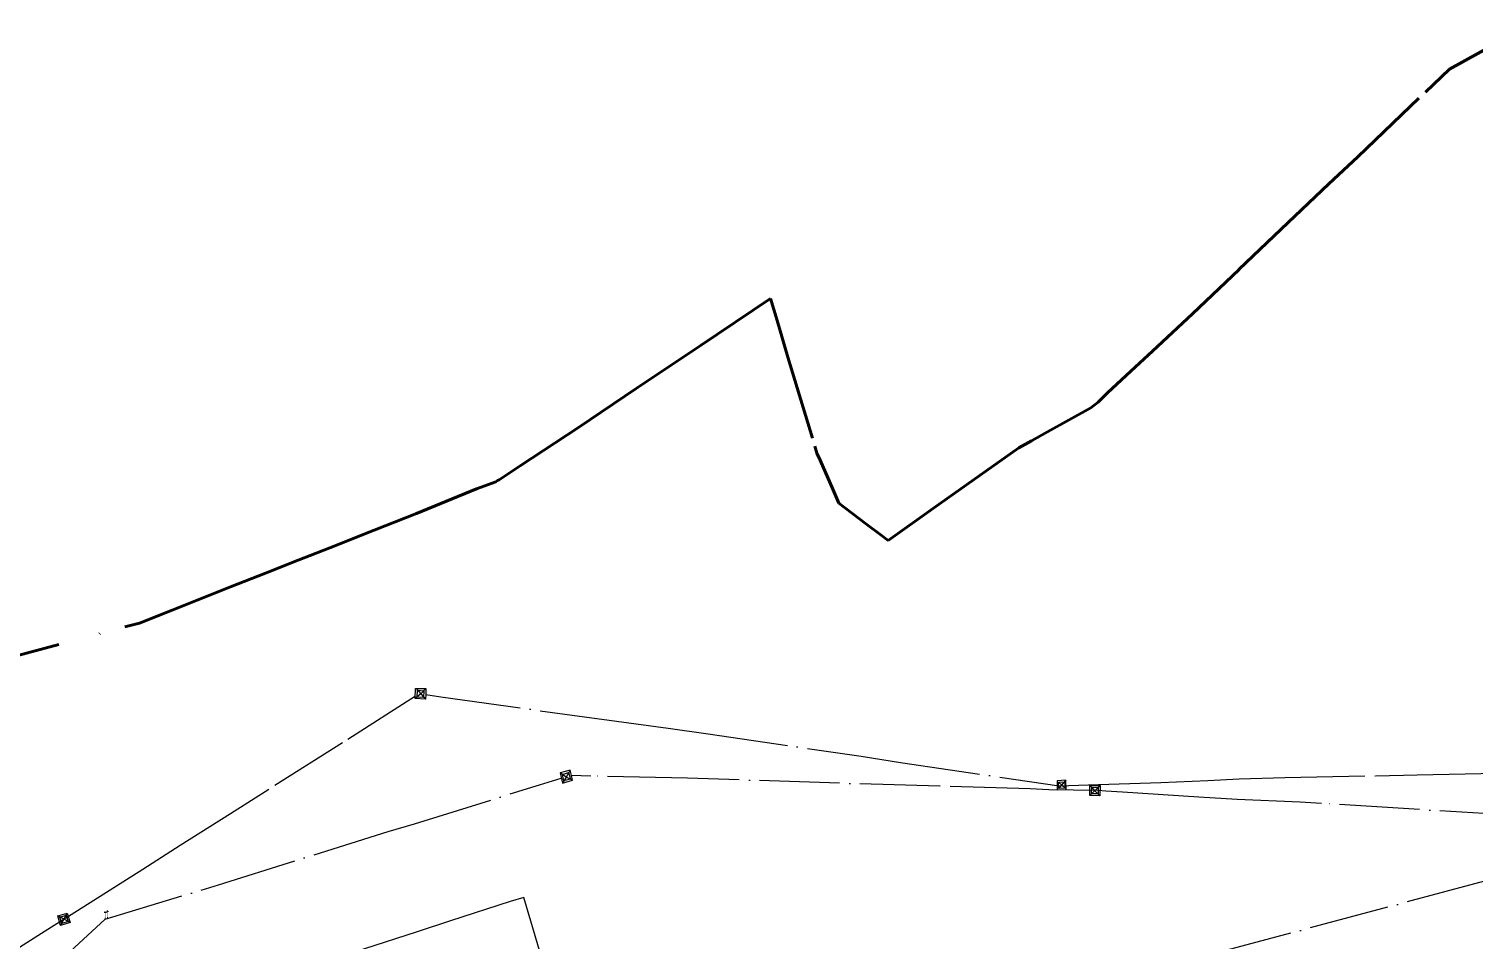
# Model space of a CAD drawing. Header units: millimetres. Extents: x 783 to 2788, y -521 to 1643.
# Drawn here: x 1667 to 2100.5, y 1233.9 to 1507.3 of the extents above; entities that cross this region are included whole.
import ezdxf

# ---------------------------------------------------------------- set-up
doc = ezdxf.new("R2010")
doc.units = ezdxf.units.MM
doc.linetypes.add('ACAD_ISO04W100', pattern=[30, 24, -3, 0, -3])
doc.linetypes.add('DASHDOTX2', pattern=[50.8, 25.4, -12.7, 0, -12.7])
doc.layers.add('Boudary Wall', color=6, linetype='DASHDOTX2', lineweight=60)
doc.layers.add('Water Supply Line', color=5, linetype='Continuous', lineweight=50)
for name, color, linetype in [('Compound Wall', 203, 'Continuous'), ('Electric Pole', 7, 'Continuous'), ('H.T.Line', 96, 'ACAD_ISO04W100'), ('Tower', 30, 'Continuous')]:
    doc.layers.add(name, color=color, linetype=linetype)

# ---------------------------------------------------------------- blocks, each defined once
blk = doc.blocks.new('ELEPOLE')
at = {"layer": 'Electric Pole', "color": 4, "linetype": 'Continuous'}
for points, const_width in [([(0, 10.1), (-1.5, 10.1)], 0.15), ([(0, 1.9), (0, 10.7)], 0.3), ([(0, 10.1), (1.5, 10.1)], 0.15)]:
    blk.add_lwpolyline(points, dxfattribs=dict(at, const_width=const_width))
at = {"layer": 'Electric Pole', "color": 16, "linetype": 'Continuous', "const_width": 0.15}
for points in [[(-1.4, 9.7), (-0.8, 9.7)], [(-1.4, 9.4), (-0.8, 9.4)], [(0.3, 11.4), (-0.3, 11.4)], [(0.3, 11.1), (-0.3, 11.1)], [(1.4, 9.7), (0.8, 9.7)], [(1.4, 9.4), (0.8, 9.4)]]:
    blk.add_lwpolyline(points, dxfattribs=at)
at = {"layer": 'Electric Pole', "color": 4, "linetype": 'Continuous'}
for points in [[(-1.1, 10.1), (-1.1, 9.4)], [(0, 10.7), (0, 11.4)], [(1.1, 10.1), (1.1, 9.4)]]:
    blk.add_lwpolyline(points, dxfattribs=at)
at = {"layer": 'Electric Pole', "color": 8, "linetype": 'Continuous', "const_width": 1.5}
blk.add_lwpolyline([(0, 0), (0, 1.9)], dxfattribs=at)
blk = doc.blocks.new('TOWER')
at = {"layer": 'Tower'}
for p, q in [((0, 0), (6, 6)), ((6, 0), (0, 6))]:
    blk.add_line(p, q, dxfattribs=at)
for points in [[(0, 6), (6, 6), (6, 0), (0, 0)], [(1, 5), (5, 5), (5, 1), (1, 1)]]:
    blk.add_lwpolyline(points, close=True, dxfattribs=at)
blk = doc.blocks.new('ACAD-Master Plan')
at = {"layer": 'Boudary Wall'}
for points in [[(-399.53, 1712.27), (-386.89, 1724.32), (-372.53, 1737.94), (-363.87, 1746.1), (-343.57, 1765.51), (-336.32, 1772.41), (-314.63, 1784.44)], [(-778.11, 1593.16), (-733.78, 1604.99), (-729.3, 1606.15), (-719.59, 1610.05), (-702.04, 1617.05), (-691.54, 1621.12), (-681.73, 1625.04), (-670.44, 1629.49), (-662.24, 1632.78), (-646.23, 1639.05), (-628.26, 1646.44), (-622.45, 1648.59), (-621.94, 1648.9), (-621.4, 1649.14), (-615.13, 1653.37), (-597.69, 1664.89), (-580.33, 1676.59), (-561.11, 1689.38), (-540.09, 1703.51), (-538.09, 1696.99), (-534.83, 1685.98), (-526.75, 1659.29), (-526.15, 1657.15), (-525.13, 1655.03), (-521.34, 1646.38), (-519.54, 1642.1), (-511.53, 1636.02), (-506.85, 1632.59), (-504.71, 1630.96), (-491.17, 1640.64), (-471.34, 1654.67), (-465.51, 1658.77), (-461.74, 1660.8), (-456.98, 1663.59), (-443.94, 1670.71), (-441.73, 1672.42), (-438.91, 1675.22), (-431.98, 1681.73), (-425.42, 1687.77), (-413.4, 1698.99), (-399.47, 1712.3)]]:
    blk.add_lwpolyline(points, dxfattribs=at)
at = {"layer": 'Compound Wall'}
blk.add_lwpolyline([(-620.52, 1466.54), (-598.91, 1473.72), (-600.37, 1478.12), (-603.51, 1488.3), (-614.08, 1523.84), (-618.1, 1522.62), (-636.05, 1516.79), (-646.02, 1513.53), (-662.16, 1508.31), (-673.21, 1504.8), (-685.4, 1500.78), (-680.55, 1486.6), (-724.55, 1466.28), (-736.28, 1448.51), (-744.6, 1435.97), (-741.1, 1426.57), (-733.52, 1429.01), (-716.54, 1434.66), (-678.55, 1447.1), (-624.96, 1465.07)], dxfattribs=at)
at = {"layer": 'H.T.Line'}
for points in [[(-315.31, 1548.36), (-374.79, 1552.07), (-381.14, 1552.41), (-400, 1553.25), (-411.55, 1553.94), (-434.45, 1555.4), (-439.44, 1555.7), (-441.71, 1555.88), (-456.5, 1556.17), (-462.18, 1556.41), (-489.29, 1557.23), (-564.93, 1559.58), (-593.98, 1560.27), (-599.78, 1560.46)], [(-646.59, 1584.19), (-668.41, 1570.23), (-690.57, 1556.23), (-702.05, 1548.93), (-717.12, 1539.42), (-728.34, 1532.23), (-747.91, 1519.87), (-757.62, 1513.75), (-767.57, 1507.46), (-782.88, 1497.84), (-799.35, 1487.68), (-809.25, 1481.36), (-821.73, 1473.44), (-834.78, 1465.07), (-851.35, 1454.64), (-862.47, 1447.42), (-869.36, 1443.04)], [(-643.47, 1584.71), (-638.93, 1584.06), (-592.18, 1577.5), (-570.72, 1574.64), (-558.72, 1572.91), (-512.88, 1566.21), (-501.05, 1564.34), (-453.48, 1557.3), (-444.75, 1557.65), (-422.98, 1558.28), (-408.84, 1558.97), (-399.41, 1559.45), (-385.78, 1559.79), (-358.49, 1560.35), (-346.08, 1560.63), (-314.03, 1561.29)], [(-841.62, 1422.75), (-838.86, 1425.28), (-828, 1435.51), (-816.57, 1446.06), (-811.48, 1450.69), (-799.67, 1462.1), (-784.86, 1475.49), (-774.97, 1484.52), (-748.84, 1508.84), (-739.63, 1517.34), (-705.66, 1527.63), (-654.77, 1543.58), (-646.89, 1545.95), (-609.31, 1557.63), (-602.8, 1559.67)], [(-325.87, 1528.71), (-400.19, 1508.82), (-417.31, 1504.33), (-425.25, 1502.36), (-437.5, 1498.97), (-455.9, 1494.21), (-463.21, 1492.28), (-470.44, 1490.47), (-479.17, 1488.16), (-485.81, 1486.66), (-493.64, 1484.4), (-500.67, 1482.49), (-509.08, 1480.28), (-519.15, 1477.7), (-525.23, 1476), (-536.8, 1473.09), (-553.79, 1468.93), (-563.54, 1466.55), (-569.56, 1465.12)]]:
    blk.add_lwpolyline(points, dxfattribs=at)
at = {"layer": 'Tower'}
for points in [[(-643.47, 1584.71), (-643.5, 1583.36), (-646.6, 1583.49), (-646.53, 1586.54), (-646.39, 1586.53)], [(-643.42, 1586.5), (-644.9, 1584.9), (-646.6, 1583.49)], [(-646.39, 1586.53), (-643.5, 1583.36)], [(-646.39, 1586.53), (-643.42, 1586.5), (-643.47, 1584.71)], [(-599.78, 1560.46), (-600.19, 1562.03), (-603.19, 1561.25), (-602.44, 1558.16), (-599.41, 1559.02)], [(-602.49, 1560.72), (-603.19, 1561.25)], [(-600.19, 1562.03), (-601.39, 1559.96)], [(-601.39, 1559.96), (-602.49, 1560.72)], [(-601.39, 1559.96), (-602.44, 1558.16)], [(-599.41, 1559.02), (-601.39, 1559.96)], [(-599.41, 1559.02), (-599.78, 1560.46)], [(-451.48, 1558.99), (-453.64, 1556.57)], [(-453.64, 1558.47), (-451.69, 1556.62)], [(-444.29, 1554.45), (-441.13, 1557.45)], [(-444.22, 1557.42), (-441.23, 1554.35)]]:
    blk.add_lwpolyline(points, dxfattribs=at)
for points in [[(-645.9, 1585.99), (-644.03, 1585.84), (-644.13, 1583.8), (-646.03, 1583.97)], [(-602.49, 1560.72), (-600.6, 1561.34), (-600.02, 1559.37), (-602, 1558.86)], [(-454.08, 1558.84), (-454.02, 1556.15), (-451.37, 1556.26), (-451.48, 1558.99)], [(-453.64, 1558.47), (-451.74, 1558.57), (-451.69, 1556.62), (-453.64, 1556.57)], [(-444.22, 1557.42), (-441.13, 1557.45), (-441.23, 1554.35), (-444.29, 1554.45)], [(-443.68, 1556.87), (-441.73, 1556.88), (-441.78, 1554.92), (-443.77, 1554.95)]]:
    blk.add_lwpolyline(points, close=True, dxfattribs=at)
for p, xscale, yscale, zscale, rotation in [((-739.63, 1517.34), 0.2049550593646141, 0.2044818107348742, 0.204986179440668, 0.1229984399545079), ((-738.94, 1517.55), 0.2049589185444143, 0.2044789390755035, 0.2049858142298595, 0.1226752965153645)]:
    blk.add_blockref('ELEPOLE', p, dxfattribs=dict(xscale=xscale, yscale=yscale, zscale=zscale, rotation=rotation))
at = {"layer": 'Tower', "xscale": 0.4986994981610158, "yscale": 0.4986994981610157, "zscale": 0.4987010544790358, "rotation": 17.04342286842514}
blk.add_blockref('TOWER', (-753, 1515.42), dxfattribs=at)

msp = doc.modelspace()

# ---------------------------------------------------------------- block references
at = {"layer": 'Water Supply Line'}
msp.add_blockref('ACAD-Master Plan', (2429.51, -277.14), dxfattribs=at)

doc.saveas('drawing.dxf')
